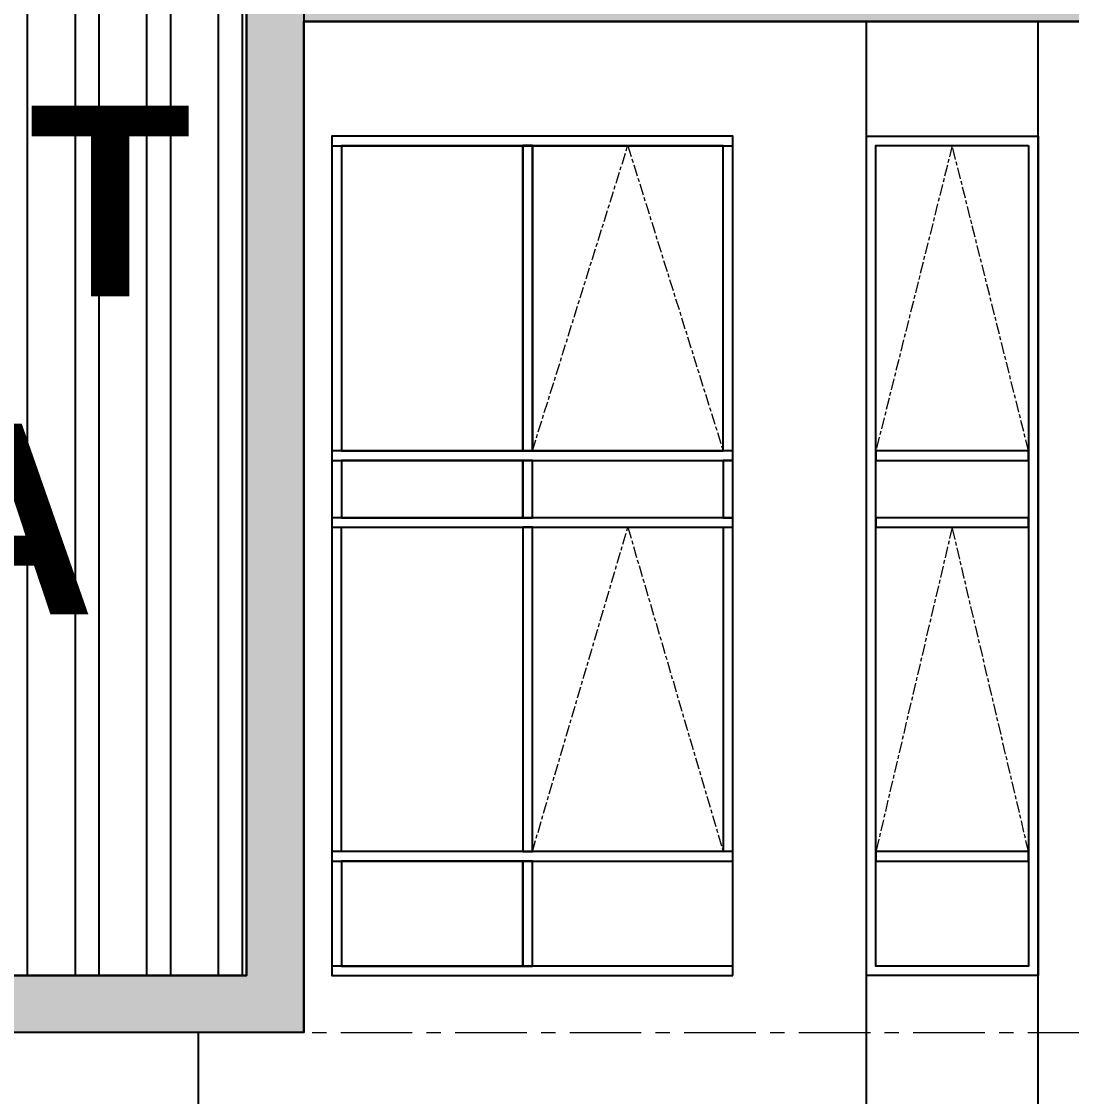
# Model space of a CAD drawing. Header units: millimetres. Extents: x -100356 to 314685, y 446 to 1273965.
# Drawn here: x 218671 to 224172, y 115670 to 121304 of the extents above; entities that cross this region are included whole.
import ezdxf
from ezdxf.xclip import XClip

# ---------------------------------------------------------------- set-up
doc = ezdxf.new("R2010")
doc.units = ezdxf.units.MM
doc.header["$XCLIPFRAME"] = 2
doc.linetypes.add('section$0$CENTER', pattern=[2, 1.25, -0.25, 0.25, -0.25])
doc.linetypes.add('section$0$Kume - Grid Line', pattern=[10.5, 6, -1.25, 2, -1.25])
doc.layers.add('NAM', color=3, linetype='Continuous')
doc.layers.add('STR', color=7, linetype='Continuous')
for name, color, linetype, lineweight in [('section$0$A-_ANOT----_D', 7, 'Continuous', 5), ('section$0$A-_FLORLEVL_E', 7, 'Continuous', 5), ('section$0$NKC_TRUC', 8, 'section$0$CENTER', 13)]:
    doc.layers.add(name, color=color, linetype=linetype, lineweight=lineweight)
doc.styles.add('ARIAL', font='Font - TrueType - Arial Bold.ttf')
pattern_1 = [(9e-15, (577432.35, -167577.62), (-3e-14, 375), []), (9e-15, (577557.35, -167702.62), (-3e-14, 375), [])]

# ---------------------------------------------------------------- blocks, each defined once
blk = doc.blocks.new('section$0$grid section')
at = {"layer": 'section$0$NKC_TRUC', "ltscale": 300}
blk.add_line((-141943.9, 87100), (0, 87100), dxfattribs=at)
blk = doc.blocks.new('wd02-elevation 1')
at = {"layer": 'NAM', "elevation": 0}
for points in [[(197491.1, 177019.2), (201891.1, 177019.2), (201891.1, 179119.2), (197491.1, 179119.2)], [(197491.1, 177019.2), (197541.1, 177019.2), (197541.1, 179119.2), (197491.1, 179119.2)], [(198091.1, 177019.2), (198141.1, 177019.2), (198141.1, 179119.2), (198091.1, 179119.2)], [(199841.1, 177019.2), (199891.1, 177019.2), (199891.1, 179119.2), (199841.1, 179119.2)], [(200191.1, 177019.2), (200241.1, 177019.2), (200241.1, 179119.2), (200191.1, 179119.2)], [(201840.7, 177019.2), (201890.7, 177019.2), (201890.7, 179119.2), (201840.7, 179119.2)], [(197541.1, 178119.2), (198091.1, 178119.2), (198091.1, 179069.2), (197541.1, 179069.2)], [(198141.1, 179069.2), (199841.1, 179069.2), (199841.1, 178119.2), (198141.1, 178119.2)], [(200191.1, 179069.2), (199891.1, 179069.2), (199891.1, 178119.2), (200191.1, 178119.2)], [(200241.1, 178119.2), (201840.7, 178119.2), (201840.7, 179069.2), (200241.1, 179069.2)], [(198091.1, 178119.2), (197541.1, 178119.2), (197541.1, 178069.2), (198091.1, 178069.2)], [(199841.1, 178119.2), (198141.1, 178119.2), (198141.1, 178069.2), (199841.1, 178069.2)], [(200191.1, 178119.2), (199891.1, 178119.2), (199891.1, 178069.2), (200191.1, 178069.2)], [(201841.1, 178119.2), (200241.1, 178119.2), (200241.1, 178069.2), (201841.1, 178069.2)], [(199841.1, 177069.2), (198141.1, 177069.2), (198141.1, 178069.2), (199841.1, 178069.2)], [(201840.7, 178069.2), (200241.1, 178069.2), (200241.1, 177069.2), (201840.7, 177069.2)], [(200191.1, 177069.2), (199891.1, 177069.2), (199891.1, 177019.2), (200191.1, 177019.2)]]:
    blk.add_lwpolyline(points, close=True, dxfattribs=at)
at = {"layer": 'section$0$A-_ANOT----_D', "color": 8, "linetype": 'section$0$Kume - Grid Line', "ltscale": 10, "elevation": 0}
for points in [[(198141.1, 178069.2), (199841.1, 177569.2), (198141.1, 177069.2)], [(200241.1, 178069.2), (201840.7, 177569.2), (200241.1, 177069.2)]]:
    blk.add_lwpolyline(points, dxfattribs=at)
blk = doc.blocks.new('skyvilla elevation 1')
at = {"layer": 'NAM', "elevation": 0}
for points in [[(4700, 15999.9), (300, 15999.9), (300, 16899.9), (4700, 16899.9)], [(4650, 16049.9), (350, 16049.9), (350, 16849.9), (4650, 16849.9)], [(2650, 16049.9), (350, 16049.9), (350, 16849.9), (2650, 16849.9)], [(950, 16849.9), (900, 16849.9), (900, 16049.9), (950, 16049.9)], [(2700, 16849.9), (2650, 16849.9), (2650, 16049.9), (2700, 16049.9)], [(3050, 16849.9), (3000, 16849.9), (3000, 16049.9), (3050, 16049.9)]]:
    blk.add_lwpolyline(points, close=True, dxfattribs=at)
at = {"layer": 'section$0$A-_ANOT----_D', "color": 8, "linetype": 'section$0$Kume - Grid Line', "ltscale": 10, "elevation": 0}
for points in [[(950, 16049.9), (2650, 16449.9), (950, 16849.9)], [(3050, 16049.9), (4650, 16449.9), (3050, 16849.9)]]:
    blk.add_lwpolyline(points, dxfattribs=at)
at = {"layer": 'STR', "elevation": 0}
for points in [[(0, 20400), (5300, 20400)], [(0, 16899.9), (5300, 16899.9)], [(0, 15999.9), (5300, 15999.9)]]:
    blk.add_lwpolyline(points, dxfattribs=at)
at = {"layer": 'NAM'}
blk.add_blockref('wd02-elevation 1', (-197191.1, -159419.2, 0), dxfattribs=at)
blk = doc.blocks.new('podium elevation 1')
at = {"layer": 'NAM', "ltscale": 0.5}
h = blk.add_hatch(dxfattribs=at)
h.set_pattern_fill('ANSI32', color=252, scale=1000, angle=-45)
h.set_pattern_definition(pattern_1)
h.paths.add_polyline_path([(87299, 258.1), (88400, 258.1), (88400, 36661.1), (87299, 36661.1), (87299, 22148.5), (81999, 22148.5), (81999, 15705.1), (87299, 15705.1)])
h = blk.add_hatch(color=252, dxfattribs=at)
h.dxf.hatch_style = 1
h.paths.add_polyline_path([(82000, 15705.1), (82000, 22148.5), (88100, 22148.5), (88100, 15705.1)], flags=16)
h.paths.add_polyline_path([(81700, 15405.1), (81700, 22448.5), (88400, 22448.5), (88400, 15405.1)])
h = blk.add_hatch(dxfattribs=at)
h.set_pattern_fill('ANSI32', color=252, scale=1000, angle=-45)
h.set_pattern_definition(pattern_1)
h.paths.add_polyline_path([(82000, 15705.1), (82000, 22148.5), (88100, 22148.5), (88100, 15705.1)])
at = {"layer": 'NAM', "elevation": 0}
for points in [[(87299, 258.1), (88400, 258.1), (88400, 36661.1), (87299, 36661.1), (87299, 22148.5), (81999, 22148.5), (81999, 15705.1), (87299, 15705.1)], [(81700, 15405.1), (81700, 22448.5), (88400, 22448.5), (88400, 15405.1)], [(82000, 15705.1), (82000, 22148.5), (88100, 22148.5), (88100, 15705.1)]]:
    blk.add_lwpolyline(points, close=True, dxfattribs=at)
at = {"layer": 'NAM', "insert": (86558.8, 22492.2, 0), "char_height": 1000, "attachment_point": 1, "rotation": 270, "style": 'ARIAL'}
blk.add_mtext_dynamic_manual_height_columns('\\pi756.19;ASCENT \\P\\pi1339.1;PLAZA', width=7227.241, gutter_width=1, heights=[0], dxfattribs=at)
blk = doc.blocks.new('ELEVATION 1')
at = {"layer": 'NAM', "ltscale": 0.5}
h = blk.add_hatch(color=252, dxfattribs=at)
h.dxf.hatch_style = 1
h.paths.add_polyline_path([(88115.3, 585860.3), (88115.3, 569847.7), (82815.3, 569847.7), (82815.3, 563414.8), (82815.3, 563404.3), (88115.3, 563404.3), (88115.3, 547957.3), (87816.3, 547957.3), (87816.3, 563104.3), (82516.3, 563104.3), (82516.3, 570147.7), (87815.3, 570147.7), (87815.3, 585860.3)])
at = {"layer": 'NAM', "elevation": 0}
blk.add_lwpolyline([(88115.3, 585860.3), (88115.3, 569847.7), (82815.3, 569847.7), (82815.3, 563414.8), (82815.3, 563404.3), (88115.3, 563404.3), (88115.3, 547957.3), (87816.3, 547957.3), (87816.3, 563104.3), (82516.3, 563104.3), (82516.3, 570147.7), (87815.3, 570147.7), (87815.3, 585860.3)], close=True, dxfattribs=at)
at = {"layer": 'NAM'}
for name, p in [('podium elevation 1', (816.3, 547699.2, 0)), ('skyvilla elevation 1', (77215.3, 543257.3, 0))]:
    blk.add_blockref(name, p, dxfattribs=at)
ref = blk.add_blockref('skyvilla elevation 1', (82515.3, 543257.3, 0), dxfattribs=at)
XClip(ref).set_block_clipping_path([(5300, 42602.9195153018), (5300, 26890.3224499937), (0.9698971497, 26890.3224499934), (0.9698971501, 19846.9545468783), (5300.9698971502, 19846.9545468783), (5300.0000000001, 0), (5300.0000000001, -2660.5233960821), (-890.1706460004, -2660.5233960821), (-890.1706460004, 43862.1393032457), (5300.9698971501, 43862.1393032457)])
at = {"layer": 'section$0$A-_FLORLEVL_E'}
ref = blk.add_blockref('section$0$grid section', (-4583.7, 526177.6, 0), dxfattribs=dict(at, rotation=270))
XClip(ref).set_block_clipping_path([(-63133.662589381, -3062.3099419163), (16172.8238461059, 101487.3382753241)])

msp = doc.modelspace()

# ---------------------------------------------------------------- block references
at = {"layer": 'NAM', "rotation": 89.99999999999999}
msp.add_blockref('ELEVATION 1', (783254.7, 33488.6, 0), dxfattribs=at)

doc.saveas('drawing.dxf')
